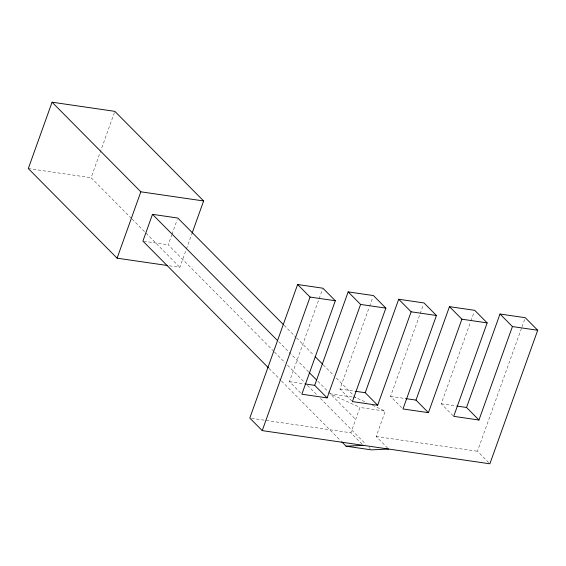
<?xml version="1.0" encoding="UTF-8"?>
<svg xmlns="http://www.w3.org/2000/svg" width="566" height="566" viewBox="0 0 566 566"><rect width="100%" height="100%" fill="white"/><g stroke="black" fill="none" stroke-linecap="round" stroke-linejoin="round"><path stroke-width="0.42" stroke-dasharray="2.83 2.12" d="M131.439 218.448L91.084 177.717L114.551 112.181M273.852 351.408L168.222 244.795L171.71 235.06M172 234.253L177.222 219.658M169.404 265.801L179.868 267.329L186.108 249.903M186.405 249.075L191.747 234.147M300.61 392.953L289.424 381.661L322.592 289.028M351.776 400.947L339.961 389.026L369.28 307.147M369.577 306.319L372.831 297.221M362.07 444.098L350.878 432.799L359.955 407.449L385.269 411.142L376.192 436.492L387.385 447.784M401.74 407.697L390.547 396.398L419.866 314.519M420.163 313.691L423.418 304.593M453.076 415.72L441.261 403.791L470.579 321.913M470.877 321.085L474.138 311.986M488.642 462.549L477.449 451.251L521.703 327.657M522.001 326.823L525.269 317.703M28.3 168.562L91.084 177.717M143.778 241.229L168.222 244.795M289.424 381.661L304.232 383.819M339.961 389.026L354.776 391.184M390.547 396.398L405.815 398.627M441.261 403.791L456.076 405.956M352.123 396.999L330.303 393.816L359.955 407.449M353 397.127L355.618 397.509L366.839 402.667M251.537 418.324L350.878 432.799M376.192 436.492L477.449 451.251M372.449 405.249L385.269 411.142M284.118 325.344L295.933 337.265M296.556 337.895L313.96 355.462M323.285 364.879L333.855 375.548M336.346 378.053L355.618 397.509M278.698 341.73L308.541 371.855M317.866 381.265L355.667 419.42M274.475 352.038L285.038 362.7M287.521 365.204L304.918 382.765M307.402 385.276L317.349 395.309M320.455 398.443L365.813 444.225M368.919 447.366L370.157 448.619M132.062 219.077L179.868 267.329M269.041 368.416L280.842 380.331M281.465 380.96L340.491 440.539"/><path stroke-width="0.85" d="M192.044 233.312L203.633 200.965L114.848 111.353L52.065 102.198L28.3 168.562L117.084 258.174L167.656 265.546M117.084 258.174L140.842 191.81L52.065 102.198M283.495 324.714L177.802 218.037L152.487 214.344L142.908 241.102L268.418 367.787M327.127 397.891L314.689 385.347L348.154 291.886L360.592 304.437L327.127 397.891L301.855 394.212L335.32 300.751L322.889 288.2L297.617 284.514L249.797 418.069L262.235 430.62L489.88 463.802L537.7 330.254L525.269 317.703L499.997 314.017L466.533 407.478L478.963 420.029L512.428 326.568L499.997 314.017M262.235 430.62L310.048 297.065L297.617 284.514M348.154 291.886L373.426 295.565L385.856 308.116L352.392 401.577L377.663 405.263L411.128 311.802L398.697 299.251L365.233 392.712L377.663 405.263M398.697 299.251L424.012 302.944L436.443 315.488L402.985 408.949L428.427 412.664L461.891 319.203L449.461 306.652L415.996 400.112L428.427 412.664M449.461 306.652L474.725 310.331L487.163 322.882L453.699 416.343L478.963 420.029M341.737 441.791L346.088 446.185L363.308 445.35M388.63 449.043L371.402 449.871L346.088 446.185M140.842 191.81L203.633 200.965M310.048 297.065L335.32 300.751M360.592 304.437L385.856 308.116M411.128 311.802L436.443 315.488M461.891 319.203L487.163 322.882M512.428 326.568L537.7 330.254M305.109 383.946L314.689 385.347M355.646 391.311L365.233 392.712M405.815 398.627L415.996 400.112M456.946 406.084L466.533 407.478M315.205 356.721L322.67 364.249M152.487 214.344L277.453 340.477M309.163 372.485L316.62 380.012"/></g></svg>
